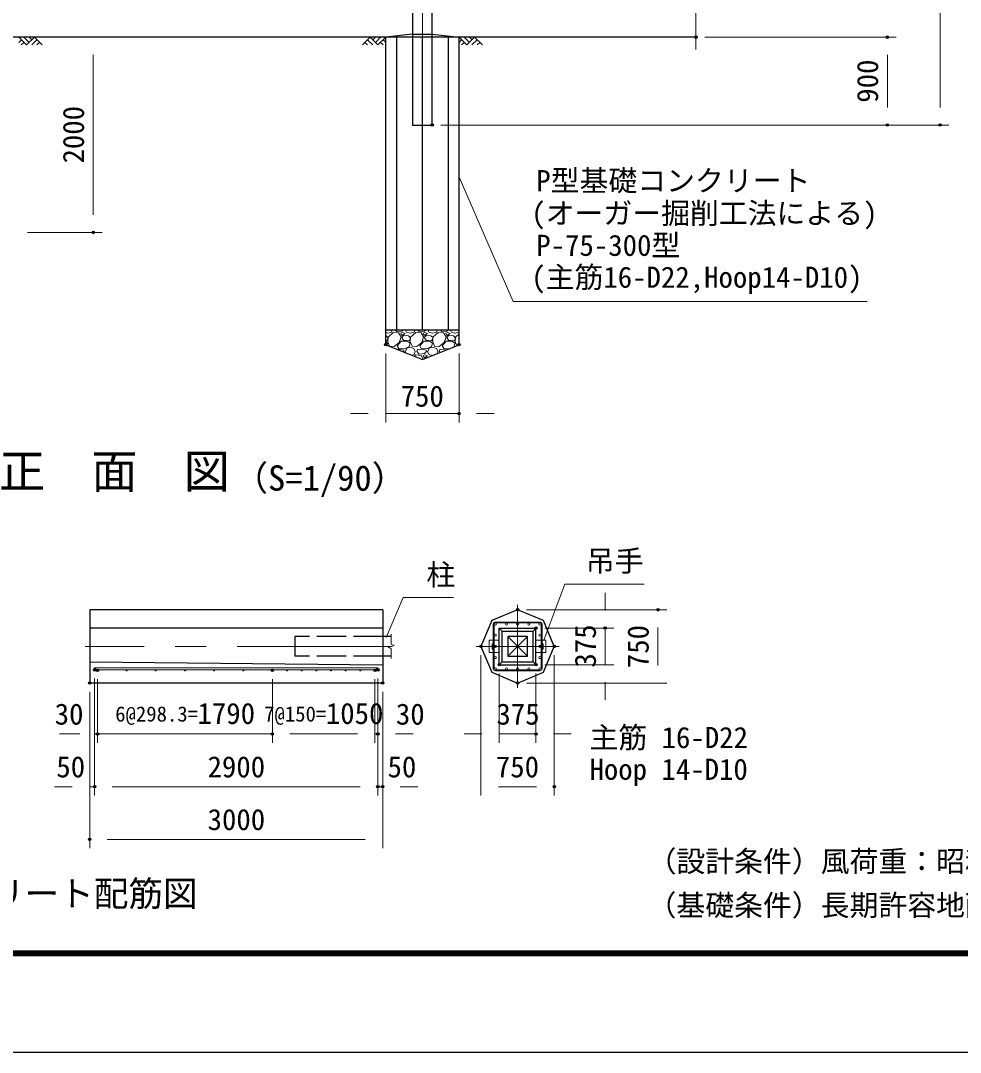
# Model space of a CAD drawing. Units: millimetres, scale not verified. Extents: x -18900 to 18900, y -13365 to 13365.
# Drawn here: x -7913 to 1706, y -13365 to -2798 of the extents above; entities that cross this region are included whole.
import ezdxf
from ezdxf.enums import TextEntityAlignment as Align

# ---------------------------------------------------------------- set-up
doc = ezdxf.new("R2010")
doc.units = ezdxf.units.MM
doc.header["$LTSCALE"] = 50
doc.header["$PDMODE"] = 32
doc.header["$PDSIZE"] = 25
doc.linetypes.add('DASHED', pattern=[7.5, 6, -1.5])
doc.linetypes.add('USER1', pattern=[50.8, 31.75, -6.35, 6.35, -6.35])
for name, color, linetype, lineweight in [('0-0_D-TTL-TXT', 7, 'Continuous', 13), ('0-1_D-STR1', 1, 'Continuous', 25), ('0-2_D-BMK', 2, 'USER1', 13), ('0-3_D-STR3', 3, 'Continuous', 13), ('0-4_D-STR-DIM', 7, 'Continuous', 13), ('0-7_D-DCR-HCH', 7, 'Continuous', 13), ('0-8_D-BGD', 7, 'Continuous', 25), ('0-9_D-STR4', 7, 'Continuous', 25), ('0-A_D-STR-TXT', 7, 'Continuous', 13), ('0-C_D-TTL', 7, 'Continuous', 25)]:
    doc.layers.add(name, color=color, linetype=linetype, lineweight=lineweight)
doc.layers.add('0-6_Defpoints', color=8, linetype='Continuous')
doc.styles.add('ＭＳ ゴシック', font='')
doc.styles.get('ＭＳ ゴシック').set_extended_font_data('MS Gothic')

msp = doc.modelspace()

# ---------------------------------------------------------------- linework, layer by layer
at = {"layer": '0-1_D-STR1'}
for p, q in [((-4119.78, -9107.18), (-4206.54, -9107.18)), ((-2925.91, -9107.18), (-2725.91, -9307.18)), ((-2925.91, -9307.18), (-2725.91, -9107.18)), ((-4119.78, -9307.18), (-4206.54, -9307.18))]:
    msp.add_line(p, q, dxfattribs=at)
at = {"layer": '0-1_D-STR1', "linetype": 'DASHED'}
msp.add_line((-4206.54, -9307.18), (-5106.54, -9307.18), dxfattribs=at)
at = {"layer": '0-1_D-STR1'}
for points in [[(-3700.75, 7132.52), (-3900.75, 7132.52), (-3900.75, -3867.48), (-3700.75, -3867.48)], [(-2925.91, -9107.18), (-2925.91, -9307.18), (-2725.91, -9307.18), (-2725.91, -9107.18)]]:
    msp.add_lwpolyline(points, close=True, dxfattribs=at)
at = {"layer": '0-1_D-STR1', "linetype": 'DASHED'}
msp.add_lwpolyline([(-4206.54, -9107.18), (-5106.54, -9107.18), (-5106.54, -9307.18)], dxfattribs=at)
at = {"layer": '0-2_D-BMK'}
for p, q in [((-3800.75, -3918.48), (-3800.75, 7183.52)), ((-2825.91, -9632.18), (-2825.91, -8782.18)), ((-4109.56, -9207.18), (-7252.39, -9207.18)), ((-3250.91, -9207.18), (-2400.91, -9207.18))]:
    msp.add_line(p, q, dxfattribs=at)
at = {"layer": '0-3_D-STR3'}
for p, q in [((-3075.91, -9436.18), (-3075.91, -8978.18)), ((-3065.91, -9436.18), (-3065.91, -8978.18)), ((-3054.91, -8957.18), (-2596.91, -8957.18)), ((-3054.91, -8967.18), (-2596.91, -8967.18)), ((-2585.91, -9436.18), (-2585.91, -8978.18)), ((-2575.91, -9436.18), (-2575.91, -8978.18)), ((-3086.29, -9183.53), (-3086.29, -9230.84)), ((-3075.91, -9183.53), (-3075.91, -9230.84)), ((-2638.41, -9143.72), (-2536.1, -9143.72)), ((-2575.91, -9183.53), (-2575.91, -9230.84)), ((-2565.52, -9183.53), (-2565.52, -9230.84)), ((-2536.1, -9143.72), (-2536.1, -9270.64)), ((-3013.41, -9270.64), (-3115.71, -9270.64)), ((-2638.41, -9270.64), (-2536.1, -9270.64)), ((-7156.54, -9425.18), (-7156.54, -9447.18)), ((-7156.54, -9425.18), (-4256.54, -9425.18)), ((-7156.54, -9447.18), (-4256.54, -9447.18)), ((-4256.54, -9425.18), (-4256.54, -9447.18)), ((-3054.91, -9447.18), (-2596.91, -9447.18)), ((-3054.91, -9457.18), (-2596.91, -9457.18))]:
    msp.add_line(p, q, dxfattribs=at)
msp.add_lwpolyline([(-3013.41, -9143.72), (-3115.71, -9143.72), (-3115.71, -9270.64)], dxfattribs=at)
for centre, radius in [((-3054.91, -8978.18), 11), ((-2940.41, -8978.18), 11), ((-2825.91, -8978.18), 11), ((-2711.41, -8978.18), 11), ((-2596.91, -8978.18), 11), ((-3054.91, -9092.68), 11), ((-2596.91, -9092.68), 11), ((-3054.91, -9207.18), 11), ((-2596.91, -9207.18), 11), ((-3054.91, -9321.68), 11), ((-2596.91, -9321.68), 11), ((-7126.54, -9452.18), 5), ((-6828.04, -9452.18), 5), ((-6529.74, -9452.18), 5), ((-6231.44, -9452.18), 5), ((-5933.14, -9452.18), 5), ((-5634.84, -9452.18), 5), ((-5336.54, -9452.18), 5), ((-5186.54, -9452.18), 5), ((-5036.54, -9452.18), 5), ((-4886.54, -9452.18), 5), ((-4736.54, -9452.18), 5), ((-4586.54, -9452.18), 5), ((-4436.54, -9452.18), 5), ((-4286.54, -9452.18), 5), ((-3054.91, -9436.18), 11), ((-2940.41, -9436.18), 11), ((-2825.91, -9436.18), 11), ((-2711.41, -9436.18), 11), ((-2596.91, -9436.18), 11)]:
    msp.add_circle(centre, radius, dxfattribs=at)
for centre, radius, start, end in [((-3054.91, -8978.18), 21, 90, 180), ((-2596.91, -8978.18), 21, 0, 90), ((-3081.1, -9183.53), 5.19, 0, 180), ((-2570.71, -9183.53), 5.19, 0, 180), ((-3081.1, -9230.84), 5.19, 180, 0), ((-2570.71, -9230.84), 5.19, 180, 0), ((-3054.91, -9436.18), 21, 180, 270), ((-2596.91, -9436.18), 21, 270, 0)]:
    msp.add_arc(centre, radius, start, end, dxfattribs=at)
at = {"layer": '0-4_D-STR-DIM'}
for p, q in [((1499.25, 6952.52), (1499.25, -3687.48)), ((-1000.75, -3095.07), (-1000.75, -118.78)), ((-7842.75, -2967.48), (-7079.52, -2967.48)), ((-910.75, -2967.48), (509.25, -2967.48)), ((-910.75, -2967.48), (1049.25, -2967.48)), ((-910.75, -2967.48), (1049.25, -2967.48)), ((-7169.52, -3147.48), (-7169.52, -4787.48)), ((959.25, -3147.48), (959.25, -3687.48)), ((-3610.75, -3867.48), (1049.25, -3867.48)), ((-3610.75, -3867.48), (1589.25, -3867.48)), ((-7842.75, -4967.48), (-7079.52, -4967.48)), ((-4175.75, -6207.48), (-4175.75, -6912.35)), ((-3425.75, -6207.48), (-3425.75, -6912.35)), ((-4355.75, -6822.35), (-4535.75, -6822.35)), ((-4175.75, -6822.35), (-3425.75, -6822.35)), ((-3245.75, -6822.35), (-3065.75, -6822.35)), ((-1929.41, -8839.68), (-1929.41, -8659.68)), ((-2735.91, -8832.18), (-1299.2, -8832.18)), ((-4119.78, -9082.18), (-4119.78, -9185.38)), ((-2548.41, -9019.68), (-1839.41, -9019.68)), ((-1929.41, -9394.68), (-1929.41, -9019.68)), ((-1389.2, -9402.18), (-1389.2, -9012.18)), ((-4119.78, -9185.38), (-4089.83, -9196.28)), ((-4089.83, -9196.28), (-4149.74, -9218.08)), ((-4149.74, -9218.08), (-4119.78, -9228.99)), ((-4119.78, -9228.99), (-4119.78, -9332.18)), ((-3200.91, -9297.18), (-3200.91, -10733.88)), ((-2450.91, -9297.18), (-2450.91, -10733.88)), ((-2548.41, -9394.68), (-1839.41, -9394.68)), ((-3013.41, -9484.68), (-3013.41, -10193.68)), ((-2638.41, -9484.68), (-2638.41, -10193.68)), ((-7156.54, -9537.18), (-7156.54, -10193.88)), ((-7156.54, -9537.18), (-7156.54, -10733.88)), ((-7156.54, -9537.18), (-7156.54, -10733.88)), ((-7126.54, -9542.18), (-7126.54, -10193.88)), ((-7126.54, -9542.18), (-7126.54, -10193.88)), ((-5336.54, -9542.18), (-5336.54, -10193.88)), ((-5336.54, -9542.18), (-5336.54, -10193.88)), ((-4286.54, -9542.18), (-4286.54, -10193.88)), ((-4286.54, -9542.18), (-4286.54, -10193.88)), ((-4256.54, -9537.18), (-4256.54, -10193.88)), ((-4256.54, -9537.18), (-4256.54, -10733.88)), ((-4256.54, -9537.18), (-4256.54, -10733.88)), ((-2735.91, -9582.18), (-1299.2, -9582.18)), ((-1929.41, -9574.68), (-1929.41, -9754.68)), ((-7206.54, -9672.18), (-7206.54, -10733.88)), ((-7206.54, -9672.18), (-7206.54, -11273.88)), ((-4206.54, -9672.18), (-4206.54, -10733.88)), ((-4206.54, -9672.18), (-4206.54, -11273.88)), ((-7336.54, -10103.88), (-7516.54, -10103.88)), ((-7306.54, -10103.88), (-7486.54, -10103.88)), ((-7156.54, -10103.88), (-7126.54, -10103.88)), ((-5336.54, -10103.88), (-7126.54, -10103.88)), ((-6946.54, -10103.88), (-6766.54, -10103.88)), ((-5156.54, -10103.88), (-4976.54, -10103.88)), ((-4466.54, -10103.88), (-5156.54, -10103.88)), ((-4466.54, -10103.88), (-4646.54, -10103.88)), ((-4286.54, -10103.88), (-4256.54, -10103.88)), ((-4076.54, -10103.88), (-3896.54, -10103.88)), ((-3193.41, -10103.68), (-3373.41, -10103.68)), ((-3013.41, -10103.68), (-2638.41, -10103.68)), ((-2458.41, -10103.68), (-2278.41, -10103.68)), ((-7386.54, -10643.88), (-7566.54, -10643.88)), ((-7206.54, -10643.88), (-7156.54, -10643.88)), ((-6976.54, -10643.88), (-6796.54, -10643.88)), ((-6976.54, -10643.88), (-4436.54, -10643.88)), ((-4436.54, -10643.88), (-4616.54, -10643.88)), ((-4256.54, -10643.88), (-4206.54, -10643.88)), ((-4026.54, -10643.88), (-3846.54, -10643.88)), ((-3020.91, -10643.88), (-2630.91, -10643.88)), ((-4386.54, -11183.88), (-7026.54, -11183.88))]:
    msp.add_line(p, q, dxfattribs=at)
at = {"layer": '0-6_Defpoints'}
for p in [(-1000.75, -2967.48), (959.25, -2967.48), (-3700.75, -3867.48), (959.25, -3867.48), (1499.25, -3867.48), (-7169.52, -4967.48), (-4175.75, -6117.48), (-3425.75, -6117.48), (-3425.75, -6822.35), (-2825.91, -8832.18), (-1389.2, -8832.18), (-2638.41, -9019.68), (-1929.41, -9019.68), (-3200.91, -9207.18), (-2450.91, -9207.18), (-3013.41, -9394.68), (-2638.41, -9394.68), (-2638.41, -9394.68), (-7156.54, -9447.18), (-7126.54, -9452.18), (-5336.54, -9452.18), (-4286.54, -9452.18), (-4256.54, -9447.18), (-7206.54, -9582.18), (-4206.54, -9582.18), (-2825.91, -9582.18), (-7126.54, -10103.88), (-5336.54, -10103.88), (-4256.54, -10103.88), (-2638.41, -10103.68), (-7156.54, -10643.88), (-4256.54, -10643.88), (-4206.54, -10643.88), (-2450.91, -10643.88), (-7206.54, -11183.88)]:
    msp.add_point(p, dxfattribs=at)
at = {"layer": '0-7_D-DCR-HCH'}
for p, q in [((-7852.93, -3047.3), (-7932.75, -2967.48)), ((-7906.14, -2994.08), (-7932.75, -3020.57)), ((-7879.54, -3020.69), (-7906.26, -3047.3)), ((-7826.32, -3020.69), (-7879.54, -2967.48)), ((-7773.11, -2967.48), (-7852.93, -3047.3)), ((-7799.58, -2994.22), (-7826.32, -2967.48)), ((-7746.51, -2994.08), (-7799.96, -3047.3)), ((-7773.11, -2967.48), (-7693.29, -3047.3)), ((-7719.9, -3020.69), (-7746.63, -3047.3)), ((-4335.38, -2967.48), (-4415.2, -3047.3)), ((-4388.6, -3020.69), (-4361.87, -3047.3)), ((-4361.99, -2994.08), (-4308.53, -3047.3)), ((-4335.38, -2967.48), (-4255.57, -3047.3)), ((-4308.78, -2994.08), (-4282.17, -2967.48)), ((-4282.17, -3020.69), (-4228.96, -2967.48)), ((-4255.57, -3047.3), (-4175.75, -2967.48)), ((-4228.96, -3020.69), (-4202.23, -3047.3)), ((-4202.35, -2994.08), (-4175.75, -3020.57)), ((-3345.93, -3047.3), (-3425.75, -2967.48)), ((-3399.14, -2994.08), (-3425.75, -3020.57)), ((-3372.54, -3020.69), (-3399.26, -3047.3)), ((-3319.32, -3020.69), (-3372.54, -2967.48)), ((-3266.11, -2967.48), (-3345.93, -3047.3)), ((-3292.58, -2994.22), (-3319.32, -2967.48)), ((-3239.51, -2994.08), (-3292.96, -3047.3)), ((-3266.11, -2967.48), (-3186.29, -3047.3)), ((-3212.9, -3020.69), (-3239.63, -3047.3)), ((-4175.75, -5992.49), (-4154.63, -5998.7)), ((-4154.63, -5998.7), (-4115.53, -5987.2)), ((-4099.43, -5991.8), (-4152.33, -6040.1)), ((-4115.53, -5987.2), (-4108.48, -5967.48)), ((-4044.23, -5996.4), (-4099.43, -5991.8)), ((-4062.63, -5982.6), (-4076.49, -5967.48)), ((-4009.73, -5978), (-4062.63, -5982.6)), ((-4018.93, -6037.8), (-4044.23, -5996.4)), ((-4005.13, -5991.8), (-4021.23, -5998.7)), ((-4021.23, -5998.7), (-4012.03, -6021.7)), ((-4012.03, -6021.7), (-3977.53, -6001)), ((-3989.03, -6019.4), (-4012.03, -6042.4)), ((-4000.26, -5967.48), (-4009.73, -5978)), ((-3977.53, -6001), (-4005.13, -5991.8)), ((-3943.03, -6026.3), (-3989.03, -6019.4)), ((-3972.18, -5967.48), (-3963.73, -5987.2)), ((-3963.73, -5987.2), (-3924.63, -5998.7)), ((-3924.63, -5998.7), (-3885.53, -5987.2)), ((-3869.43, -5991.8), (-3922.33, -6040.1)), ((-3885.53, -5987.2), (-3878.48, -5967.48)), ((-3814.23, -5996.4), (-3869.43, -5991.8)), ((-3832.63, -5982.6), (-3846.49, -5967.48)), ((-3779.73, -5978), (-3832.63, -5982.6)), ((-3788.93, -6037.8), (-3814.23, -5996.4)), ((-3775.13, -5991.8), (-3791.23, -5998.7)), ((-3791.23, -5998.7), (-3782.03, -6021.7)), ((-3782.03, -6021.7), (-3747.53, -6001)), ((-3759.03, -6019.4), (-3782.03, -6042.4)), ((-3770.26, -5967.48), (-3779.73, -5978)), ((-3747.53, -6001), (-3775.13, -5991.8)), ((-3713.03, -6026.3), (-3759.03, -6019.4)), ((-3742.18, -5967.48), (-3733.73, -5987.2)), ((-3733.73, -5987.2), (-3694.63, -5998.7)), ((-3694.63, -5998.7), (-3655.53, -5987.2)), ((-3639.43, -5991.8), (-3692.33, -6040.1)), ((-3655.53, -5987.2), (-3648.48, -5967.48)), ((-3584.23, -5996.4), (-3639.43, -5991.8)), ((-3602.63, -5982.6), (-3616.49, -5967.48)), ((-3549.73, -5978), (-3602.63, -5982.6)), ((-3558.93, -6037.8), (-3584.23, -5996.4)), ((-3545.13, -5991.8), (-3561.23, -5998.7)), ((-3561.23, -5998.7), (-3552.03, -6021.7)), ((-3552.03, -6021.7), (-3517.53, -6001)), ((-3529.03, -6019.4), (-3552.03, -6042.4)), ((-3540.26, -5967.48), (-3549.73, -5978)), ((-3517.53, -6001), (-3545.13, -5991.8)), ((-3483.03, -6026.3), (-3529.03, -6019.4)), ((-3512.18, -5967.48), (-3503.73, -5987.2)), ((-3503.73, -5987.2), (-3464.63, -5998.7)), ((-3464.63, -5998.7), (-3425.75, -5987.27)), ((-3425.75, -6006.7), (-3462.33, -6040.1)), ((-4173.03, -6026.3), (-4175.75, -6025.89)), ((-4175.75, -6075.75), (-4166.13, -6076.9)), ((-4175.75, -6089.17), (-4156.93, -6102.2)), ((-4154.63, -6042.4), (-4173.03, -6026.3)), ((-4166.13, -6076.9), (-4154.63, -6056.2)), ((-4156.93, -6102.2), (-4162.78, -6122.67)), ((-4152.33, -6040.1), (-4154.63, -6088.4)), ((-4154.63, -6056.2), (-4154.63, -6042.4)), ((-4154.63, -6088.4), (-4136.23, -6132.1)), ((-4087.93, -6134.4), (-4037.33, -6095.3)), ((-4058.03, -6127.5), (-4016.63, -6081.5)), ((-4041.93, -6155.1), (-4058.03, -6127.5)), ((-4037.33, -6095.3), (-4018.93, -6037.8)), ((-4016.63, -6081.5), (-3956.83, -6081.5)), ((-4012.03, -6042.4), (-3993.63, -6070)), ((-3993.63, -6070), (-3936.13, -6076.9)), ((-3956.83, -6081.5), (-3926.93, -6102.2)), ((-3924.63, -6042.4), (-3943.03, -6026.3)), ((-3936.13, -6076.9), (-3924.63, -6056.2)), ((-3926.93, -6102.2), (-3936.13, -6134.4)), ((-3922.33, -6040.1), (-3924.63, -6088.4)), ((-3924.63, -6056.2), (-3924.63, -6042.4)), ((-3924.63, -6088.4), (-3906.23, -6132.1)), ((-3857.93, -6134.4), (-3807.33, -6095.3)), ((-3828.03, -6127.5), (-3786.63, -6081.5)), ((-3811.93, -6155.1), (-3828.03, -6127.5)), ((-3807.33, -6095.3), (-3788.93, -6037.8)), ((-3786.63, -6081.5), (-3726.83, -6081.5)), ((-3782.03, -6042.4), (-3763.63, -6070)), ((-3763.63, -6070), (-3706.13, -6076.9)), ((-3726.83, -6081.5), (-3696.93, -6102.2)), ((-3694.63, -6042.4), (-3713.03, -6026.3)), ((-3706.13, -6076.9), (-3694.63, -6056.2)), ((-3696.93, -6102.2), (-3706.13, -6134.4)), ((-3692.33, -6040.1), (-3694.63, -6088.4)), ((-3694.63, -6056.2), (-3694.63, -6042.4)), ((-3694.63, -6088.4), (-3676.23, -6132.1)), ((-3627.93, -6134.4), (-3577.33, -6095.3)), ((-3598.03, -6127.5), (-3556.63, -6081.5)), ((-3581.93, -6155.1), (-3598.03, -6127.5)), ((-3577.33, -6095.3), (-3558.93, -6037.8)), ((-3556.63, -6081.5), (-3496.83, -6081.5)), ((-3552.03, -6042.4), (-3533.63, -6070)), ((-3533.63, -6070), (-3476.13, -6076.9)), ((-3496.83, -6081.5), (-3466.93, -6102.2)), ((-3464.63, -6042.4), (-3483.03, -6026.3)), ((-3476.13, -6076.9), (-3464.63, -6056.2)), ((-3466.93, -6102.2), (-3476.13, -6134.4)), ((-3462.33, -6040.1), (-3464.63, -6088.4)), ((-3464.63, -6056.2), (-3464.63, -6042.4)), ((-3464.63, -6088.4), (-3448.55, -6126.6)), ((-4136.23, -6132.1), (-4087.93, -6134.4)), ((-4037.33, -6162), (-4058.79, -6164.26)), ((-3984.43, -6159.7), (-4041.93, -6155.1)), ((-3991.33, -6173.5), (-4037.33, -6162)), ((-3989.03, -6185), (-3993.77, -6190.27)), ((-3989.03, -6185), (-3991.33, -6173.5)), ((-3936.13, -6134.4), (-3984.43, -6159.7)), ((-3977.53, -6185), (-3971.44, -6199.2)), ((-3975.23, -6185), (-3961.43, -6152.8)), ((-3961.43, -6152.8), (-3924.63, -6141.3)), ((-3924.63, -6141.3), (-3887.83, -6155.1)), ((-3909.11, -6224.14), (-3885.53, -6217.2)), ((-3906.23, -6132.1), (-3857.93, -6134.4)), ((-3887.83, -6155.1), (-3874.03, -6185)), ((-3885.53, -6217.2), (-3874.03, -6185)), ((-3869.43, -6221.8), (-3883.29, -6234.46)), ((-3814.23, -6226.4), (-3869.43, -6221.8)), ((-3857.93, -6185), (-3851.03, -6166.6)), ((-3832.63, -6212.6), (-3857.93, -6185)), ((-3807.33, -6162), (-3851.03, -6166.6)), ((-3779.73, -6208), (-3832.63, -6212.6)), ((-3791.41, -6263.74), (-3814.23, -6226.4)), ((-3754.43, -6159.7), (-3811.93, -6155.1)), ((-3761.33, -6173.5), (-3807.33, -6162)), ((-3775.13, -6221.8), (-3791.23, -6228.7)), ((-3791.23, -6228.7), (-3782.03, -6251.7)), ((-3782.03, -6251.7), (-3747.53, -6231)), ((-3759.03, -6185), (-3779.73, -6208)), ((-3747.53, -6231), (-3775.13, -6221.8)), ((-3759.03, -6185), (-3761.33, -6173.5)), ((-3706.13, -6134.4), (-3754.43, -6159.7)), ((-3747.53, -6185), (-3733.73, -6217.2)), ((-3745.23, -6185), (-3731.43, -6152.8)), ((-3733.73, -6217.2), (-3699.92, -6227.14)), ((-3731.43, -6152.8), (-3694.63, -6141.3)), ((-3694.63, -6141.3), (-3657.83, -6155.1)), ((-3676.23, -6132.1), (-3627.93, -6134.4)), ((-3657.83, -6155.1), (-3644.03, -6185)), ((-3652.27, -6208.09), (-3644.03, -6185)), ((-3627.93, -6185), (-3621.03, -6166.6)), ((-3618.97, -6194.77), (-3627.93, -6185)), ((-3577.33, -6162), (-3621.03, -6166.6)), ((-3530.16, -6159.24), (-3581.93, -6155.1)), ((-3552.54, -6168.2), (-3577.33, -6162)), ((-3476.13, -6134.4), (-3502.21, -6148.06)), ((-3759.03, -6249.4), (-3761.34, -6251.72)), ((-3756.5, -6249.78), (-3759.03, -6249.4))]:
    msp.add_line(p, q, dxfattribs=at)
at = {"layer": '0-8_D-BGD'}
for p, q in [((-3900.75, -2937.48), (-3700.75, -2937.48)), ((-1000.75, -2967.48), (-14650.75, -2967.48)), ((-4175.75, -6117.48), (-4175.75, -2967.48)), ((-3425.75, -6117.48), (-3425.75, -2967.48)), ((-3425.75, -5967.48), (-4175.75, -5967.48))]:
    msp.add_line(p, q, dxfattribs=at)
at = {"layer": '0-9_D-STR4'}
for p, q in [((-3900.75, -2937.48), (-4175.75, -2967.48)), ((-3700.75, -2937.48), (-3425.75, -2967.48)), ((-4065.91, -2967.48), (-4065.91, -5967.48)), ((-3800.75, -5967.48), (-3800.75, -2967.48)), ((-3535.58, -2967.48), (-3535.58, -5967.48)), ((-4206.54, -8832.18), (-7206.54, -8832.18)), ((-7206.54, -8832.18), (-7206.54, -9582.18)), ((-4206.54, -8832.18), (-4206.54, -9582.18)), ((-4206.54, -9019.68), (-7206.54, -9019.68)), ((-3013.41, -9019.68), (-2638.41, -9019.68)), ((-3013.41, -9394.68), (-3013.41, -9019.68)), ((-2983.41, -9049.68), (-3013.41, -9019.68)), ((-2983.41, -9364.68), (-2983.41, -9049.68)), ((-2983.41, -9049.68), (-2668.41, -9049.68)), ((-2668.41, -9049.68), (-2638.41, -9019.68)), ((-2668.41, -9364.68), (-2668.41, -9049.68)), ((-2638.41, -9394.68), (-2638.41, -9019.68)), ((-7206.54, -9364.68), (-4206.54, -9394.68)), ((-3013.41, -9394.68), (-2983.41, -9364.68)), ((-3013.41, -9394.68), (-2638.41, -9394.68)), ((-2983.41, -9364.68), (-2668.41, -9364.68)), ((-2638.41, -9394.68), (-2668.41, -9364.68)), ((-4206.54, -9582.18), (-7206.54, -9582.18))]:
    msp.add_line(p, q, dxfattribs=at)
msp.add_lwpolyline([(-4175.75, -6117.48), (-3800.75, -6267.48), (-3425.75, -6117.48)], dxfattribs=at)
msp.add_lwpolyline([(-3200.91, -9207.18), (-3091.07, -9472.35), (-2825.91, -9582.18), (-2560.74, -9472.35), (-2450.91, -9207.18), (-2560.74, -8942.02), (-2825.91, -8832.18), (-3091.07, -8942.02)], close=True, dxfattribs=at)
at = {"layer": '0-A_D-STR-TXT'}
for points in [[(753.82, -5673.19), (-2870.89, -5673.19), (-3424.95, -4399.86)], [(-1530.24, -8569.66), (-2344.17, -8569.66), (-2558.2, -9141.85)], [(-3483.62, -8707.44), (-3998.31, -8707.44), (-4171.4, -9117.26)]]:
    msp.add_lwpolyline(points, dxfattribs=at)
at = {"layer": '0-C_D-TTL', "color": 2}
msp.add_lwpolyline([(-18900, 13365), (18900, 13365), (18900, -13365), (-18900, -13365)], close=True, dxfattribs=at)
at = {"layer": '0-C_D-TTL'}
for points in [[(-17685, 12375), (17685, 12375), (17685, -12375), (-17685, -12375)], [(-17673.75, 12363.75), (17673.75, 12363.75), (17673.75, -12363.75), (-17673.75, -12363.75)], [(-17662.5, 12352.5), (17662.5, 12352.5), (17662.5, -12352.5), (-17662.5, -12352.5)], [(-17651.25, 12341.25), (17651.25, 12341.25), (17651.25, -12341.25), (-17651.25, -12341.25)], [(-17640, 12330), (17640, 12330), (17640, -12330), (-17640, -12330)]]:
    msp.add_lwpolyline(points, close=True, dxfattribs=at)

# ---------------------------------------------------------------- texts
at = {"layer": '0-0_D-TTL-TXT', "style": 'ＭＳ ゴシック'}
for s, height, p in [('正\u3000面\u3000図', 346.4, (-8134.28, -7690.36)), ('（S=1/90）', 259.9, (-5735.01, -7690.15)), ('（設計条件）風荷重：昭和57年改正 建築基準法・同施行令に基づく風圧力に準拠。', 216.6, (-1496.02, -11581.21)), ('P型基礎コンクリート配筋図', 259.9, (-10531.77, -11946.6)), ('（基礎条件）長期許容地耐力49kN/㎡ の場合。', 216.6, (-1496.02, -12031.21))]:
    msp.add_text(s, height=height, dxfattribs=at).set_placement(p, align=Align.BOTTOM_LEFT)
at = {"layer": '0-4_D-STR-DIM', "style": 'ＭＳ ゴシック'}
for s, p in [('900', (928.88, -3638.54)), ('2000', (-7199.89, -4261.1)), ('375', (-1959.57, -9424.19)), ('750', (-1419.57, -9429.93))]:
    msp.add_text(s, height=216.6, rotation=90, dxfattribs=at).set_placement(p, align=Align.BOTTOM_LEFT)
for s, height, p in [('750', 216.6, (-4023.5, -6816.83)), ('30', 216.6, (-7564.68, -10073.51)), ('6@298.3=', 155.8, (-6945.25, -10023.79)), ('1790', 216.6, (-6102.85, -10066.95)), ('7@150=', 155.8, (-5420.76, -10023.79)), ('1050', 216.6, (-4788.96, -10066.95)), ('30', 216.6, (-4072.04, -10073.51)), ('375', 216.6, (-3042.92, -10073.51)), ('50', 216.6, (-7548.1, -10613.51)), ('2900', 216.6, (-6000.16, -10613.52)), ('50', 216.6, (-4157.47, -10613.51)), ('750', 216.6, (-3048.66, -10613.52)), ('3000', 216.6, (-5999.6, -11153.52))]:
    msp.add_text(s, height=height, dxfattribs=at).set_placement(p, align=Align.BOTTOM_LEFT)
at = {"layer": '0-A_D-STR-TXT', "style": 'ＭＳ ゴシック'}
for s, p in [('P型基礎コンクリート', (-2634.88, -4609.59)), ('(オーガー掘削工法による)', (-2686.28, -4943.59)), ('P-75-300型', (-2634.88, -5272.22)), ('(主筋16-D22,Hoop14-D10)', (-2686.28, -5598.85)), ('吊手', (-2127.58, -8505.03)), ('柱', (-3760.01, -8646.24)), ('主筋 16-D22', (-2090.25, -10313.24)), ('Hoop 14-D10', (-2090.25, -10638.74))]:
    msp.add_text(s, height=216.6, dxfattribs=at).set_placement(p, align=Align.BOTTOM_LEFT)

doc.saveas('drawing.dxf')
